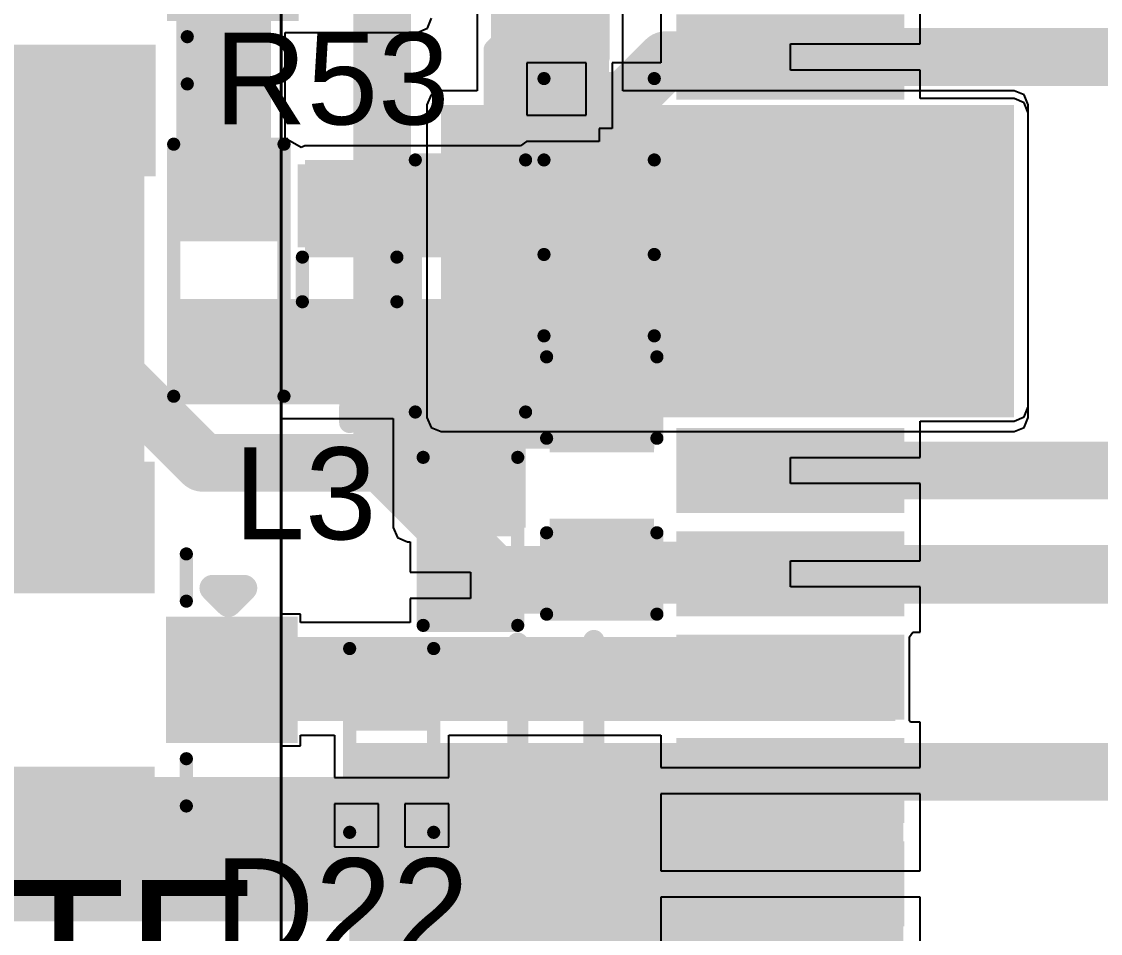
# Model space of a CAD drawing. Header units: millimetres. Extents: x -0.27 to 4.7, y -0.39 to 2.83.
# Drawn here: x -0.0599 to 0.3509, y 1.1684 to 1.5157 of the extents above; entities that cross this region are included whole.
import ezdxf

# ---------------------------------------------------------------- set-up
doc = ezdxf.new("R2010")
doc.units = ezdxf.units.MM
doc.header["$MEASUREMENT"] = 0
for name, color, linetype in [('BottomLayer', 5, 'Continuous'), ('BottomSolder', 6, 'Continuous'), ('TopLayer', 1, 'Continuous'), ('TopOverlay', 2, 'Continuous'), ('TopPaste', 8, 'Continuous'), ('TopSolder', 216, 'Continuous'), ('ViaHoleLayer', 16, 'Continuous')]:
    doc.layers.add(name, color=color, linetype=linetype)
doc.styles.add('Arial', font='', dxfattribs={"height": 0.2})
doc.styles.get('Arial').set_extended_font_data('Arial')

# ---------------------------------------------------------------- blocks, each defined once
blk = doc.blocks.new('R___0603_4')
at = {"layer": 'TopLayer'}
for points in [[(-0.015, 0.0175), (-0.015, -0.0175), (-0.045, -0.0175), (-0.045, 0.0175)], [(0.045, 0.0175), (0.045, -0.0175), (0.015, -0.0175), (0.015, 0.0175)]]:
    blk.add_hatch(color=1, dxfattribs=at).paths.add_polyline_path(points)
at = {"layer": 'TopPaste'}
for points in [[(-0.015, 0.0175), (-0.015, -0.0175), (-0.045, -0.0175), (-0.045, 0.0175)], [(0.045, 0.0175), (0.045, -0.0175), (0.015, -0.0175), (0.015, 0.0175)]]:
    blk.add_hatch(color=8, dxfattribs=at).paths.add_polyline_path(points)
at = {"layer": 'TopSolder'}
for points in [[(-0.011, 0.0215), (-0.011, -0.0215), (-0.049, -0.0215), (-0.049, 0.0215)], [(0.049, 0.0215), (0.049, -0.0215), (0.011, -0.0215), (0.011, 0.0215)]]:
    blk.add_hatch(color=216, dxfattribs=at).paths.add_polyline_path(points)
at = {"layer": 'TopOverlay', "const_width": 0.005}
for points in [[(-0.048, 0.021), (-0.048, -0.021)], [(-0.048, 0.021), (0.048, 0.021)], [(0.048, 0.021), (0.048, -0.021)], [(-0.048, -0.021), (0.048, -0.021)]]:
    blk.add_lwpolyline(points, dxfattribs=at)
at = {"layer": 'TopOverlay', "const_width": 0.0025}
for points in [[(-0.04925, 0.021, 1), (-0.04675, 0.021, 1)], [(-0.04925, 0.021, 1), (-0.04675, 0.021, 1)], [(0.04675, 0.021, 1), (0.04925, 0.021, 1)], [(0.04675, 0.021, 1), (0.04925, 0.021, 1)], [(-0.04925, -0.021, 1), (-0.04675, -0.021, 1)], [(-0.04925, -0.021, 1), (-0.04675, -0.021, 1)], [(0.04675, -0.021, 1), (0.04925, -0.021, 1)], [(0.04675, -0.021, 1), (0.04925, -0.021, 1)]]:
    blk.add_lwpolyline(points, format="xyb", close=True, dxfattribs=at)
blk = doc.blocks.new('SIM7000A_35')
at = {"layer": 'TopLayer'}
for points in [[(-0.06654, 0.51181), (-0.06654, 0.43307), (-0.09094, 0.43307), (-0.09094, 0.51181)], [(-0.02717, 0.51181), (-0.02717, 0.43307), (-0.05157, 0.43307), (-0.05157, 0.51181)], [(0.0122, 0.51181), (0.0122, 0.43307), (-0.0122, 0.43307), (-0.0122, 0.51181)], [(0.05157, 0.51181), (0.05157, 0.43307), (0.02717, 0.43307), (0.02717, 0.51181)], [(0.09094, 0.51181), (0.09094, 0.43307), (0.06654, 0.43307), (0.06654, 0.51181)], [(0.13031, 0.51181), (0.13031, 0.43307), (0.10591, 0.43307), (0.10591, 0.51181)], [(0.16969, 0.51181), (0.16969, 0.43307), (0.14528, 0.43307), (0.14528, 0.51181)], [(0.20906, 0.51181), (0.20906, 0.43307), (0.18465, 0.43307), (0.18465, 0.51181)], [(0.24843, 0.51181), (0.24843, 0.43307), (0.22402, 0.43307), (0.22402, 0.51181)]]:
    blk.add_hatch(color=1, dxfattribs=at).paths.add_polyline_path(points)
at = {"layer": 'TopPaste'}
for points in [[(-0.06654, 0.51181), (-0.06654, 0.43307), (-0.09094, 0.43307), (-0.09094, 0.51181)], [(-0.02717, 0.51181), (-0.02717, 0.43307), (-0.05157, 0.43307), (-0.05157, 0.51181)], [(0.0122, 0.51181), (0.0122, 0.43307), (-0.0122, 0.43307), (-0.0122, 0.51181)], [(0.05157, 0.51181), (0.05157, 0.43307), (0.02717, 0.43307), (0.02717, 0.51181)], [(0.09094, 0.51181), (0.09094, 0.43307), (0.06654, 0.43307), (0.06654, 0.51181)], [(0.13031, 0.51181), (0.13031, 0.43307), (0.10591, 0.43307), (0.10591, 0.51181)], [(0.16969, 0.51181), (0.16969, 0.43307), (0.14528, 0.43307), (0.14528, 0.51181)], [(0.20906, 0.51181), (0.20906, 0.43307), (0.18465, 0.43307), (0.18465, 0.51181)], [(0.24843, 0.51181), (0.24843, 0.43307), (0.22402, 0.43307), (0.22402, 0.51181)]]:
    blk.add_hatch(color=8, dxfattribs=at).paths.add_polyline_path(points)
at = {"layer": 'TopSolder'}
for points in [[(-0.06254, 0.51581), (-0.06254, 0.42907), (-0.09494, 0.42907), (-0.09494, 0.51581)], [(-0.02317, 0.51581), (-0.02317, 0.42907), (-0.05557, 0.42907), (-0.05557, 0.51581)], [(0.0162, 0.51581), (0.0162, 0.42907), (-0.0162, 0.42907), (-0.0162, 0.51581)], [(0.05557, 0.51581), (0.05557, 0.42907), (0.02317, 0.42907), (0.02317, 0.51581)], [(0.09494, 0.51581), (0.09494, 0.42907), (0.06254, 0.42907), (0.06254, 0.51581)], [(0.13431, 0.51581), (0.13431, 0.42907), (0.10191, 0.42907), (0.10191, 0.51581)], [(0.17369, 0.51581), (0.17369, 0.42907), (0.14128, 0.42907), (0.14128, 0.51581)], [(0.21306, 0.51581), (0.21306, 0.42907), (0.18065, 0.42907), (0.18065, 0.51581)], [(0.25243, 0.51581), (0.25243, 0.42907), (0.22002, 0.42907), (0.22002, 0.51581)]]:
    blk.add_hatch(color=216, dxfattribs=at).paths.add_polyline_path(points)
blk = doc.blocks.new('R___0603_85')
at = {"layer": 'TopLayer'}
for points in [[(-0.015, 0.0175), (-0.015, -0.0175), (-0.045, -0.0175), (-0.045, 0.0175)], [(0.045, 0.0175), (0.045, -0.0175), (0.015, -0.0175), (0.015, 0.0175)]]:
    blk.add_hatch(color=1, dxfattribs=at).paths.add_polyline_path(points)
at = {"layer": 'TopPaste'}
for points in [[(-0.015, 0.0175), (-0.015, -0.0175), (-0.045, -0.0175), (-0.045, 0.0175)], [(0.045, 0.0175), (0.045, -0.0175), (0.015, -0.0175), (0.015, 0.0175)]]:
    blk.add_hatch(color=8, dxfattribs=at).paths.add_polyline_path(points)
at = {"layer": 'TopSolder'}
for points in [[(-0.011, 0.0215), (-0.011, -0.0215), (-0.049, -0.0215), (-0.049, 0.0215)], [(0.049, 0.0215), (0.049, -0.0215), (0.011, -0.0215), (0.011, 0.0215)]]:
    blk.add_hatch(color=216, dxfattribs=at).paths.add_polyline_path(points)
at = {"layer": 'TopOverlay', "const_width": 0.005}
for points in [[(-0.048, -0.021), (-0.048, 0.021)], [(0.048, 0.021), (-0.048, 0.021)], [(0.048, -0.021), (0.048, 0.021)], [(0.048, -0.021), (-0.048, -0.021)]]:
    blk.add_lwpolyline(points, dxfattribs=at)
at = {"layer": 'TopOverlay', "const_width": 0.0025}
for points in [[(-0.04925, 0.021, 1), (-0.04675, 0.021, 1)], [(-0.04925, 0.021, 1), (-0.04675, 0.021, 1)], [(0.04675, 0.021, 1), (0.04925, 0.021, 1)], [(0.04675, 0.021, 1), (0.04925, 0.021, 1)], [(-0.04925, -0.021, 1), (-0.04675, -0.021, 1)], [(-0.04925, -0.021, 1), (-0.04675, -0.021, 1)], [(0.04675, -0.021, 1), (0.04925, -0.021, 1)], [(0.04675, -0.021, 1), (0.04925, -0.021, 1)]]:
    blk.add_lwpolyline(points, format="xyb", close=True, dxfattribs=at)
blk = doc.blocks.new('IND_0603__1608_M_______118')
at = {"layer": 'TopLayer'}
for points in [[(-0.03937, 0.01575), (-0.01575, 0.01575), (-0.01575, -0.01575), (-0.03937, -0.01575)], [(0.01575, 0.01575), (0.03937, 0.01575), (0.03937, -0.01575), (0.01575, -0.01575)]]:
    blk.add_hatch(color=1, dxfattribs=at).paths.add_polyline_path(points)
at = {"layer": 'TopPaste'}
for points in [[(-0.03937, 0.01575), (-0.01575, 0.01575), (-0.01575, -0.01575), (-0.03937, -0.01575)], [(0.01575, 0.01575), (0.03937, 0.01575), (0.03937, -0.01575), (0.01575, -0.01575)]]:
    blk.add_hatch(color=8, dxfattribs=at).paths.add_polyline_path(points)
at = {"layer": 'TopSolder'}
for points in [[(-0.04337, 0.01975), (-0.01175, 0.01975), (-0.01175, -0.01975), (-0.04337, -0.01975)], [(0.01175, 0.01975), (0.04337, 0.01975), (0.04337, -0.01975), (0.01175, -0.01975)]]:
    blk.add_hatch(color=216, dxfattribs=at).paths.add_polyline_path(points)
at = {"layer": 'TopOverlay', "const_width": 0.005}
for points in [[(0.009, 0.018), (-0.008, 0.018)], [(0.009, -0.018), (-0.008, -0.018)]]:
    blk.add_lwpolyline(points, dxfattribs=at)
at = {"layer": 'TopOverlay', "const_width": 0.0025}
for points in [[(-0.00925, 0.018, 1), (-0.00675, 0.018, 1)], [(0.00775, 0.018, 1), (0.01025, 0.018, 1)], [(-0.00925, -0.018, 1), (-0.00675, -0.018, 1)], [(0.00775, -0.018, 1), (0.01025, -0.018, 1)]]:
    blk.add_lwpolyline(points, format="xyb", close=True, dxfattribs=at)
blk = doc.blocks.new('U_FL_R_SMT_1_80___124')
at = {"layer": 'TopLayer'}
for points in [[(-0.07913, 0.08166), (-0.03701, 0.08166), (-0.03701, -0.00495), (-0.07913, -0.00495)], [(0.03701, 0.08166), (0.07913, 0.08166), (0.07913, -0.00495), (0.03701, -0.00495)], [(-0.02008, -0.01729), (0.02008, -0.01729), (0.02008, -0.05942), (-0.02008, -0.05942)]]:
    blk.add_hatch(color=1, dxfattribs=at).paths.add_polyline_path(points)
at = {"layer": 'TopPaste'}
for points in [[(-0.07913, 0.08166), (-0.03701, 0.08166), (-0.03701, -0.00495), (-0.07913, -0.00495)], [(0.03701, 0.08166), (0.07913, 0.08166), (0.07913, -0.00495), (0.03701, -0.00495)], [(-0.02008, -0.01729), (0.02008, -0.01729), (0.02008, -0.05942), (-0.02008, -0.05942)]]:
    blk.add_hatch(color=8, dxfattribs=at).paths.add_polyline_path(points)
at = {"layer": 'TopSolder'}
for points in [[(-0.08313, 0.08566), (-0.03301, 0.08566), (-0.03301, -0.00895), (-0.08313, -0.00895)], [(0.03301, 0.08566), (0.08313, 0.08566), (0.08313, -0.00895), (0.03301, -0.00895)], [(-0.02408, -0.01329), (0.02408, -0.01329), (0.02408, -0.06342), (-0.02408, -0.06342)]]:
    blk.add_hatch(color=216, dxfattribs=at).paths.add_polyline_path(points)
at = {"layer": 'TopOverlay'}
for points, const_width in [([(-0.038, 0.087), (-0.016, 0.087)], 0.005), ([(0.016, 0.087), (0.038, 0.087)], 0.005), ([(-0.048, -0.021), (-0.03, -0.021)], 0.005), ([(0.03, -0.021), (0.048, -0.021)], 0.005), ([(0.035, -0.031), (0.029, -0.037)], 0.01), ([(0.035, -0.031), (0.035, -0.043)], 0.01), ([(0.029, -0.037), (0.035, -0.043)], 0.01)]:
    blk.add_lwpolyline(points, dxfattribs=dict(at, const_width=const_width))
for points, const_width in [([(-0.03925, 0.087, 1), (-0.03675, 0.087, 1)], 0.0025), ([(-0.01725, 0.087, 1), (-0.01475, 0.087, 1)], 0.0025), ([(0.01475, 0.087, 1), (0.01725, 0.087, 1)], 0.0025), ([(0.03675, 0.087, 1), (0.03925, 0.087, 1)], 0.0025), ([(-0.04925, -0.021, 1), (-0.04675, -0.021, 1)], 0.0025), ([(-0.03125, -0.021, 1), (-0.02875, -0.021, 1)], 0.0025), ([(0.02875, -0.021, 1), (0.03125, -0.021, 1)], 0.0025), ([(0.04675, -0.021, 1), (0.04925, -0.021, 1)], 0.0025), ([(0.0325, -0.031, 1), (0.0375, -0.031, 1)], 0.005), ([(0.0325, -0.031, 1), (0.0375, -0.031, 1)], 0.005), ([(0.0265, -0.037, 1), (0.0315, -0.037, 1)], 0.005), ([(0.0265, -0.037, 1), (0.0315, -0.037, 1)], 0.005), ([(0.0325, -0.043, 1), (0.0375, -0.043, 1)], 0.005), ([(0.0325, -0.043, 1), (0.0375, -0.043, 1)], 0.005)]:
    blk.add_lwpolyline(points, format="xyb", close=True, dxfattribs=dict(at, const_width=const_width))
blk = doc.blocks.new('U_FL_R_SMT_1_80___125')
at = {"layer": 'TopLayer'}
for points in [[(-0.07913, 0.08166), (-0.03701, 0.08166), (-0.03701, -0.00495), (-0.07913, -0.00495)], [(0.03701, 0.08166), (0.07913, 0.08166), (0.07913, -0.00495), (0.03701, -0.00495)], [(-0.02008, -0.01729), (0.02008, -0.01729), (0.02008, -0.05942), (-0.02008, -0.05942)]]:
    blk.add_hatch(color=1, dxfattribs=at).paths.add_polyline_path(points)
at = {"layer": 'TopPaste'}
for points in [[(-0.07913, 0.08166), (-0.03701, 0.08166), (-0.03701, -0.00495), (-0.07913, -0.00495)], [(0.03701, 0.08166), (0.07913, 0.08166), (0.07913, -0.00495), (0.03701, -0.00495)], [(-0.02008, -0.01729), (0.02008, -0.01729), (0.02008, -0.05942), (-0.02008, -0.05942)]]:
    blk.add_hatch(color=8, dxfattribs=at).paths.add_polyline_path(points)
at = {"layer": 'TopSolder'}
for points in [[(-0.08313, 0.08566), (-0.03301, 0.08566), (-0.03301, -0.00895), (-0.08313, -0.00895)], [(0.03301, 0.08566), (0.08313, 0.08566), (0.08313, -0.00895), (0.03301, -0.00895)], [(-0.02408, -0.01329), (0.02408, -0.01329), (0.02408, -0.06342), (-0.02408, -0.06342)]]:
    blk.add_hatch(color=216, dxfattribs=at).paths.add_polyline_path(points)
at = {"layer": 'TopOverlay'}
for points, const_width in [([(-0.038, 0.087), (-0.016, 0.087)], 0.005), ([(0.016, 0.087), (0.038, 0.087)], 0.005), ([(-0.048, -0.021), (-0.03, -0.021)], 0.005), ([(0.03, -0.021), (0.048, -0.021)], 0.005), ([(0.035, -0.031), (0.029, -0.037)], 0.01), ([(0.035, -0.031), (0.035, -0.043)], 0.01), ([(0.029, -0.037), (0.035, -0.043)], 0.01)]:
    blk.add_lwpolyline(points, dxfattribs=dict(at, const_width=const_width))
for points, const_width in [([(-0.03925, 0.087, 1), (-0.03675, 0.087, 1)], 0.0025), ([(-0.01725, 0.087, 1), (-0.01475, 0.087, 1)], 0.0025), ([(0.01475, 0.087, 1), (0.01725, 0.087, 1)], 0.0025), ([(0.03675, 0.087, 1), (0.03925, 0.087, 1)], 0.0025), ([(-0.04925, -0.021, 1), (-0.04675, -0.021, 1)], 0.0025), ([(-0.03125, -0.021, 1), (-0.02875, -0.021, 1)], 0.0025), ([(0.02875, -0.021, 1), (0.03125, -0.021, 1)], 0.0025), ([(0.04675, -0.021, 1), (0.04925, -0.021, 1)], 0.0025), ([(0.0325, -0.031, 1), (0.0375, -0.031, 1)], 0.005), ([(0.0325, -0.031, 1), (0.0375, -0.031, 1)], 0.005), ([(0.0265, -0.037, 1), (0.0315, -0.037, 1)], 0.005), ([(0.0265, -0.037, 1), (0.0315, -0.037, 1)], 0.005), ([(0.0325, -0.043, 1), (0.0375, -0.043, 1)], 0.005), ([(0.0325, -0.043, 1), (0.0375, -0.043, 1)], 0.005)]:
    blk.add_lwpolyline(points, format="xyb", close=True, dxfattribs=dict(at, const_width=const_width))
blk = doc.blocks.new('D_____0402_147')
at = {"layer": 'TopLayer'}
for points in [[(-0.03051, -0.01181), (-0.03051, 0.01181), (-0.00768, 0.01181), (-0.00768, -0.01181)], [(0.00768, -0.01181), (0.00768, 0.01181), (0.03051, 0.01181), (0.03051, -0.01181)]]:
    blk.add_hatch(color=1, dxfattribs=at).paths.add_polyline_path(points)
at = {"layer": 'TopPaste'}
for points in [[(-0.03051, -0.01181), (-0.03051, 0.01181), (-0.00768, 0.01181), (-0.00768, -0.01181)], [(0.00768, -0.01181), (0.00768, 0.01181), (0.03051, 0.01181), (0.03051, -0.01181)]]:
    blk.add_hatch(color=8, dxfattribs=at).paths.add_polyline_path(points)
at = {"layer": 'TopSolder'}
for points in [[(-0.03451, -0.01581), (-0.03451, 0.01581), (-0.00368, 0.01581), (-0.00368, -0.01581)], [(0.00368, -0.01581), (0.00368, 0.01581), (0.03451, 0.01581), (0.03451, -0.01581)]]:
    blk.add_hatch(color=216, dxfattribs=at).paths.add_polyline_path(points)
at = {"layer": 'TopOverlay', "const_width": 0.005}
for points in [[(0.035, 0.016), (-0.035, 0.016)], [(-0.035, -0.016), (-0.035, 0.016)], [(0.035, -0.016), (0.035, 0.016)], [(0.035, -0.016), (-0.035, -0.016)]]:
    blk.add_lwpolyline(points, dxfattribs=at)
at = {"layer": 'TopOverlay', "const_width": 0.0025}
for points in [[(-0.03625, 0.016, 1), (-0.03375, 0.016, 1)], [(-0.03625, 0.016, 1), (-0.03375, 0.016, 1)], [(0.03375, 0.016, 1), (0.03625, 0.016, 1)], [(0.03375, 0.016, 1), (0.03625, 0.016, 1)], [(-0.03625, -0.016, 1), (-0.03375, -0.016, 1)], [(-0.03625, -0.016, 1), (-0.03375, -0.016, 1)], [(0.03375, -0.016, 1), (0.03625, -0.016, 1)], [(0.03375, -0.016, 1), (0.03625, -0.016, 1)]]:
    blk.add_lwpolyline(points, format="xyb", close=True, dxfattribs=at)
blk = doc.blocks.new('DFN1006_2L__148')
at = {"layer": 'TopLayer'}
for points in [[(-0.02756, 0.01299), (-0.00591, 0.01299), (-0.00591, -0.01299), (-0.02756, -0.01299)], [(0.00591, 0.01299), (0.02756, 0.01299), (0.02756, -0.01299), (0.00591, -0.01299)]]:
    blk.add_hatch(color=1, dxfattribs=at).paths.add_polyline_path(points)
at = {"layer": 'TopOverlay'}
blk.add_hatch(color=2, dxfattribs=at).paths.add_polyline_path([(-0.04513, -0.01993), (-0.03213, -0.01993), (-0.03213, 0.02007), (-0.04513, 0.02007)])
at = {"layer": 'TopPaste'}
for points in [[(-0.02756, 0.01299), (-0.00591, 0.01299), (-0.00591, -0.01299), (-0.02756, -0.01299)], [(0.00591, 0.01299), (0.02756, 0.01299), (0.02756, -0.01299), (0.00591, -0.01299)]]:
    blk.add_hatch(color=8, dxfattribs=at).paths.add_polyline_path(points)
at = {"layer": 'TopSolder'}
for points in [[(-0.03156, 0.01699), (-0.00191, 0.01699), (-0.00191, -0.01699), (-0.03156, -0.01699)], [(0.00191, 0.01699), (0.03156, 0.01699), (0.03156, -0.01699), (0.00191, -0.01699)]]:
    blk.add_hatch(color=216, dxfattribs=at).paths.add_polyline_path(points)
at = {"layer": 'TopOverlay', "const_width": 0.005}
for points in [[(-0.032, -0.018), (-0.032, 0.018)], [(0.032, 0.018), (-0.032, 0.018)], [(0.032, -0.018), (0.032, 0.018)], [(0.032, -0.018), (-0.032, -0.018)]]:
    blk.add_lwpolyline(points, dxfattribs=at)
at = {"layer": 'TopOverlay', "const_width": 0.0025}
for points in [[(-0.03325, 0.018, 1), (-0.03075, 0.018, 1)], [(-0.03325, 0.018, 1), (-0.03075, 0.018, 1)], [(0.03075, 0.018, 1), (0.03325, 0.018, 1)], [(0.03075, 0.018, 1), (0.03325, 0.018, 1)], [(-0.03325, -0.018, 1), (-0.03075, -0.018, 1)], [(-0.03325, -0.018, 1), (-0.03075, -0.018, 1)], [(0.03075, -0.018, 1), (0.03325, -0.018, 1)], [(0.03075, -0.018, 1), (0.03325, -0.018, 1)]]:
    blk.add_lwpolyline(points, format="xyb", close=True, dxfattribs=at)
blk = doc.blocks.new('C___0603_182')
at = {"layer": 'TopLayer'}
for points in [[(-0.015, 0.0175), (-0.015, -0.0175), (-0.045, -0.0175), (-0.045, 0.0175)], [(0.045, 0.0175), (0.045, -0.0175), (0.015, -0.0175), (0.015, 0.0175)]]:
    blk.add_hatch(color=1, dxfattribs=at).paths.add_polyline_path(points)
at = {"layer": 'TopPaste'}
for points in [[(-0.015, 0.0175), (-0.015, -0.0175), (-0.045, -0.0175), (-0.045, 0.0175)], [(0.045, 0.0175), (0.045, -0.0175), (0.015, -0.0175), (0.015, 0.0175)]]:
    blk.add_hatch(color=8, dxfattribs=at).paths.add_polyline_path(points)
at = {"layer": 'TopSolder'}
for points in [[(-0.01264, 0.01986), (-0.01264, -0.01986), (-0.04736, -0.01986), (-0.04736, 0.01986)], [(0.04736, 0.01986), (0.04736, -0.01986), (0.01264, -0.01986), (0.01264, 0.01986)]]:
    blk.add_hatch(color=216, dxfattribs=at).paths.add_polyline_path(points)
at = {"layer": 'TopOverlay', "const_width": 0.005}
for points in [[(-0.049, 0.021), (-0.049, -0.021)], [(-0.049, 0.021), (-0.018, 0.021)], [(0.018, 0.021), (0.049, 0.021)], [(0.049, 0.021), (0.049, -0.021)], [(-0.049, -0.021), (-0.018, -0.021)], [(0.018, -0.021), (0.049, -0.021)]]:
    blk.add_lwpolyline(points, dxfattribs=at)
at = {"layer": 'TopOverlay', "const_width": 0.0025}
for points in [[(-0.05025, 0.021, 1), (-0.04775, 0.021, 1)], [(-0.05025, 0.021, 1), (-0.04775, 0.021, 1)], [(-0.01925, 0.021, 1), (-0.01675, 0.021, 1)], [(0.01675, 0.021, 1), (0.01925, 0.021, 1)], [(0.04775, 0.021, 1), (0.05025, 0.021, 1)], [(0.04775, 0.021, 1), (0.05025, 0.021, 1)], [(-0.05025, -0.021, 1), (-0.04775, -0.021, 1)], [(-0.05025, -0.021, 1), (-0.04775, -0.021, 1)], [(-0.01925, -0.021, 1), (-0.01675, -0.021, 1)], [(0.01675, -0.021, 1), (0.01925, -0.021, 1)], [(0.04775, -0.021, 1), (0.05025, -0.021, 1)], [(0.04775, -0.021, 1), (0.05025, -0.021, 1)]]:
    blk.add_lwpolyline(points, format="xyb", close=True, dxfattribs=at)
blk = doc.blocks.new('C___0603_183')
at = {"layer": 'TopLayer'}
for points in [[(-0.015, 0.0175), (-0.015, -0.0175), (-0.045, -0.0175), (-0.045, 0.0175)], [(0.045, 0.0175), (0.045, -0.0175), (0.015, -0.0175), (0.015, 0.0175)]]:
    blk.add_hatch(color=1, dxfattribs=at).paths.add_polyline_path(points)
at = {"layer": 'TopPaste'}
for points in [[(-0.015, 0.0175), (-0.015, -0.0175), (-0.045, -0.0175), (-0.045, 0.0175)], [(0.045, 0.0175), (0.045, -0.0175), (0.015, -0.0175), (0.015, 0.0175)]]:
    blk.add_hatch(color=8, dxfattribs=at).paths.add_polyline_path(points)
at = {"layer": 'TopSolder'}
for points in [[(-0.01264, 0.01986), (-0.01264, -0.01986), (-0.04736, -0.01986), (-0.04736, 0.01986)], [(0.04736, 0.01986), (0.04736, -0.01986), (0.01264, -0.01986), (0.01264, 0.01986)]]:
    blk.add_hatch(color=216, dxfattribs=at).paths.add_polyline_path(points)
at = {"layer": 'TopOverlay', "const_width": 0.005}
for points in [[(-0.049, -0.021), (-0.049, 0.021)], [(-0.018, 0.021), (-0.049, 0.021)], [(0.049, 0.021), (0.018, 0.021)], [(0.049, -0.021), (0.049, 0.021)], [(-0.018, -0.021), (-0.049, -0.021)], [(0.049, -0.021), (0.018, -0.021)]]:
    blk.add_lwpolyline(points, dxfattribs=at)
at = {"layer": 'TopOverlay', "const_width": 0.0025}
for points in [[(-0.05025, 0.021, 1), (-0.04775, 0.021, 1)], [(-0.05025, 0.021, 1), (-0.04775, 0.021, 1)], [(-0.01925, 0.021, 1), (-0.01675, 0.021, 1)], [(0.01675, 0.021, 1), (0.01925, 0.021, 1)], [(0.04775, 0.021, 1), (0.05025, 0.021, 1)], [(0.04775, 0.021, 1), (0.05025, 0.021, 1)], [(-0.05025, -0.021, 1), (-0.04775, -0.021, 1)], [(-0.05025, -0.021, 1), (-0.04775, -0.021, 1)], [(-0.01925, -0.021, 1), (-0.01675, -0.021, 1)], [(0.01675, -0.021, 1), (0.01925, -0.021, 1)], [(0.04775, -0.021, 1), (0.05025, -0.021, 1)], [(0.04775, -0.021, 1), (0.05025, -0.021, 1)]]:
    blk.add_lwpolyline(points, format="xyb", close=True, dxfattribs=at)

msp = doc.modelspace()

# ---------------------------------------------------------------- hatches: boundary and pattern name
at = {"layer": 'BottomLayer'}
msp.add_hatch(color=5, dxfattribs=at).paths.add_polyline_path([(0.09982, 1.36495), (0.318, 1.36495), (0.318, 1.48395), (0.09982, 1.48395)])
h = msp.add_hatch(color=5, dxfattribs=at)
edge = h.paths.add_edge_path()
edge.add_arc((0.29382, 1.45695), 0.01181, 0, 360)
h = msp.add_hatch(color=5, dxfattribs=at)
edge = h.paths.add_edge_path()
edge.add_arc((0.29382, 1.42445), 0.01181, 0, 360)
h = msp.add_hatch(color=5, dxfattribs=at)
edge = h.paths.add_edge_path()
edge.add_arc((-0.04418, 1.40095), 0.01181, 0, 360)
h = msp.add_hatch(color=5, dxfattribs=at)
edge = h.paths.add_edge_path()
edge.add_arc((0.29382, 1.39195), 0.01181, 0, 360)
at = {"layer": 'BottomSolder'}
h = msp.add_hatch(color=6, dxfattribs=at)
edge = h.paths.add_edge_path()
edge.add_arc((0.29382, 1.45695), 0.00591, 0, 360)
h = msp.add_hatch(color=6, dxfattribs=at)
edge = h.paths.add_edge_path()
edge.add_arc((0.29382, 1.42445), 0.00591, 0, 360)
h = msp.add_hatch(color=6, dxfattribs=at)
edge = h.paths.add_edge_path()
edge.add_arc((-0.04418, 1.40095), 0.00591, 0, 360)
h = msp.add_hatch(color=6, dxfattribs=at)
edge = h.paths.add_edge_path()
edge.add_arc((0.29382, 1.39195), 0.00591, 0, 360)
at = {"layer": 'TopLayer'}
for points in [[(0.035, 1.434), (0.035, 1.562), (-0.001, 1.562), (-0.001, 1.434)], [(-0.10018, 1.30195), (-0.01318, 1.30195), (-0.01318, 1.50295), (-0.10018, 1.50295)], [(0.188, 1.36895), (0.318, 1.36895), (0.318, 1.48095), (0.188, 1.48095)], [(0.048, 1.42595), (0.13, 1.42595), (0.13, 1.463), (0.048, 1.463)], [(0.142, 1.369), (0.257, 1.369), (0.257, 1.438), (0.142, 1.438)], [(0, 1.36995), (0.082, 1.36995), (0.082, 1.41), (0, 1.41)], [(0.087, 1.353), (0.181, 1.353), (0.181, 1.41), (0.087, 1.41)], [(0.132, 1.323), (0.132, 1.378), (0.087, 1.378), (0.087, 1.323)], [(0.01282, 1.24936), (0.27282, 1.24936), (0.27282, 1.28136), (0.01282, 1.28136)], [(0.06482, 1.05095), (0.27582, 1.05095), (0.27582, 1.24095), (0.06482, 1.24095)], [(0.11433, 1.17295), (0.11433, 1.22792), (-0.1, 1.22792), (-0.1, 1.17295)]]:
    msp.add_hatch(color=1, dxfattribs=at).paths.add_polyline_path(points)
h = msp.add_hatch(color=1, dxfattribs=at)
edge = h.paths.add_edge_path()
edge.add_arc((0.29382, 1.45695), 0.01181, 0, 360)
h = msp.add_hatch(color=1, dxfattribs=at)
edge = h.paths.add_edge_path()
edge.add_arc((0.29382, 1.42445), 0.01181, 0, 360)
h = msp.add_hatch(color=1, dxfattribs=at)
edge = h.paths.add_edge_path()
edge.add_arc((-0.04418, 1.40095), 0.01181, 0, 360)
h = msp.add_hatch(color=1, dxfattribs=at)
edge = h.paths.add_edge_path()
edge.add_arc((0.29382, 1.39195), 0.01181, 0, 360)
at = {"layer": 'TopSolder'}
h = msp.add_hatch(color=216, dxfattribs=at)
edge = h.paths.add_edge_path()
edge.add_arc((0.29382, 1.45695), 0.00591, 0, 360)
h = msp.add_hatch(color=216, dxfattribs=at)
edge = h.paths.add_edge_path()
edge.add_arc((0.29382, 1.42445), 0.00591, 0, 360)
h = msp.add_hatch(color=216, dxfattribs=at)
edge = h.paths.add_edge_path()
edge.add_arc((-0.04418, 1.40095), 0.00591, 0, 360)
h = msp.add_hatch(color=216, dxfattribs=at)
edge = h.paths.add_edge_path()
edge.add_arc((0.29382, 1.39195), 0.00591, 0, 360)
at = {"layer": 'ViaHoleLayer'}
h = msp.add_hatch(color=16, dxfattribs=at)
edge = h.paths.add_edge_path()
edge.add_arc((0.29382, 1.45695), 0.00591, 0, 360)
h = msp.add_hatch(color=16, dxfattribs=at)
edge = h.paths.add_edge_path()
edge.add_arc((0.29382, 1.42445), 0.00591, 0, 360)
h = msp.add_hatch(color=16, dxfattribs=at)
edge = h.paths.add_edge_path()
edge.add_arc((-0.04418, 1.40095), 0.00591, 0, 360)
h = msp.add_hatch(color=16, dxfattribs=at)
edge = h.paths.add_edge_path()
edge.add_arc((0.29382, 1.39195), 0.00591, 0, 360)

# ---------------------------------------------------------------- linework, layer by layer
at = {"layer": 'BottomLayer'}
for p, q in [((0.11353, 1.66261), (0.11353, 1.48936)), ((0.03882, 1.641), (0.03882, 1.153)), ((0.03882, 1.153), (0.03882, 1.641)), ((0.169, 1.48936), (0.169, 1.62566)), ((0.096, 1.48778), (0.09441, 1.48395)), ((0.09982, 1.48936), (0.096, 1.48778)), ((0.11353, 1.48936), (0.09982, 1.48936)), ((0.318, 1.48936), (0.169, 1.48936)), ((0.32183, 1.48778), (0.318, 1.48936)), ((0.32341, 1.48395), (0.32183, 1.48778)), ((0.09441, 1.48395), (0.09441, 1.36495)), ((0.32341, 1.36495), (0.32341, 1.48395)), ((0.09441, 1.36495), (0.096, 1.36112)), ((0.32183, 1.36112), (0.32341, 1.36495)), ((0.096, 1.36112), (0.09982, 1.35954)), ((0.318, 1.35954), (0.32183, 1.36112)), ((0.09982, 1.35954), (0.318, 1.35954))]:
    msp.add_line(p, q, dxfattribs=at)
for points, const_width in [([(0.14127, 1.47073), (0.14127, 1.69123)], 0.045), ([(0.07736, 1.34764), (0.07736, 1.54855)], 0.022), ([(-0.04418, 1.40095), (0.00913, 1.34764)], 0.022), ([(0.00913, 1.34764), (0.07736, 1.34764)], 0.022), ([(0.07736, 1.34764), (0.12005, 1.30495)], 0.022), ([(0.12005, 1.30495), (0.39015, 1.30495)], 0.022)]:
    msp.add_lwpolyline(points, dxfattribs=dict(at, const_width=const_width))
for points, const_width in [([(0.13002, 1.47073, 1), (0.15252, 1.47073, 1)], 0.0225), ([(-0.04968, 1.40095, 1), (-0.03868, 1.40095, 1)], 0.011), ([(0.00363, 1.34764, 1), (0.01463, 1.34764, 1)], 0.011), ([(0.00363, 1.34764, 1), (0.01463, 1.34764, 1)], 0.011), ([(0.07186, 1.34764, 1), (0.08286, 1.34764, 1)], 0.011), ([(0.07186, 1.34764, 1), (0.08286, 1.34764, 1)], 0.011), ([(0.07186, 1.34764, 1), (0.08286, 1.34764, 1)], 0.011), ([(0.11455, 1.30495, 1), (0.12555, 1.30495, 1)], 0.011), ([(0.11455, 1.30495, 1), (0.12555, 1.30495, 1)], 0.011)]:
    msp.add_lwpolyline(points, format="xyb", close=True, dxfattribs=dict(at, const_width=const_width))
at = {"layer": 'TopLayer'}
for p, q in [((0.039, 1.64), (0.039, 1.152)), ((0.28219, 1.50721), (0.28219, 1.52441)), ((0.09465, 1.51317), (0.09623, 1.517)), ((0.18345, 1.51954), (0.18345, 1.5)), ((0.09082, 1.51159), (0.09465, 1.51317)), ((0.04041, 1.471), (0.04041, 1.51159)), ((0.04041, 1.51159), (0.09082, 1.51159)), ((0.23282, 1.49721), (0.23282, 1.50721)), ((0.23282, 1.50721), (0.28219, 1.50721)), ((0.155, 1.5), (0.1325, 1.5)), ((0.1325, 1.5), (0.1325, 1.48)), ((0.155, 1.48), (0.155, 1.5)), ((0.18345, 1.5), (0.165, 1.5)), ((0.165, 1.5), (0.165, 1.475)), ((0.28219, 1.49721), (0.23282, 1.49721)), ((0.28219, 1.48636), (0.28219, 1.49721)), ((0.318, 1.48636), (0.28219, 1.48636)), ((0.32183, 1.48478), (0.318, 1.48636)), ((0.32341, 1.48095), (0.32183, 1.48478)), ((0.1325, 1.48), (0.155, 1.48)), ((0.32341, 1.36895), (0.32341, 1.48095)), ((0.165, 1.475), (0.16, 1.475)), ((0.16, 1.475), (0.16, 1.47)), ((0.0415, 1.471), (0.04041, 1.471)), ((0.0415, 1.47069), (0.0415, 1.471)), ((0.0465, 1.46779), (0.0415, 1.47069)), ((0.048, 1.46841), (0.0465, 1.46779)), ((0.13, 1.46841), (0.048, 1.46841)), ((0.13238, 1.47), (0.13, 1.46841)), ((0.16, 1.47), (0.13238, 1.47)), ((0.32183, 1.36512), (0.32341, 1.36895)), ((0.039, 1.29003), (0.039, 1.36454)), ((0.039, 1.36454), (0.08159, 1.36454)), ((0.08159, 1.36454), (0.08159, 1.353)), ((0.318, 1.36354), (0.32183, 1.36512)), ((0.28219, 1.34973), (0.28219, 1.36354)), ((0.28219, 1.36354), (0.318, 1.36354)), ((0.08159, 1.353), (0.08159, 1.353)), ((0.08159, 1.353), (0.08159, 1.323)), ((0.23282, 1.33973), (0.23282, 1.34973)), ((0.23282, 1.34973), (0.28219, 1.34973)), ((0.28219, 1.33973), (0.23282, 1.33973)), ((0.28219, 1.32252), (0.28219, 1.33973)), ((0.08159, 1.323), (0.08317, 1.31917)), ((0.08317, 1.31917), (0.087, 1.31759)), ((0.28219, 1.31036), (0.28219, 1.32252)), ((0.087, 1.31759), (0.08801, 1.31759)), ((0.08801, 1.31759), (0.08801, 1.306)), ((0.23282, 1.30036), (0.23282, 1.31036)), ((0.23282, 1.31036), (0.28219, 1.31036)), ((0.08801, 1.306), (0.111, 1.306)), ((0.111, 1.306), (0.111, 1.296)), ((0.28219, 1.30036), (0.23282, 1.30036)), ((0.28219, 1.28315), (0.28219, 1.30036)), ((0.111, 1.296), (0.08801, 1.296)), ((0.08801, 1.296), (0.08801, 1.28677)), ((0.04624, 1.29003), (0.039, 1.29003)), ((0.04624, 1.28677), (0.04624, 1.29003)), ((0.08801, 1.28677), (0.04624, 1.28677)), ((0.27823, 1.28136), (0.27943, 1.28315)), ((0.27943, 1.28315), (0.28219, 1.28315)), ((0.27823, 1.24936), (0.27823, 1.28136)), ((0.27859, 1.24882), (0.27823, 1.24936)), ((0.28219, 1.24882), (0.27859, 1.24882)), ((0.28219, 1.23162), (0.28219, 1.24882)), ((0.04624, 1.23987), (0.04624, 1.24395)), ((0.04624, 1.24395), (0.05919, 1.24395)), ((0.05919, 1.24395), (0.05919, 1.22781)), ((0.10281, 1.22781), (0.10281, 1.24395)), ((0.10281, 1.24395), (0.18345, 1.24395)), ((0.18345, 1.24395), (0.18345, 1.23162)), ((0.039, 1.152), (0.039, 1.23987)), ((0.039, 1.23987), (0.04624, 1.23987)), ((0.18345, 1.23162), (0.28219, 1.23162)), ((0.05919, 1.22781), (0.10281, 1.22781)), ((0.28219, 1.22162), (0.18345, 1.22162)), ((0.18345, 1.22162), (0.18345, 1.20441)), ((0.28219, 1.20441), (0.28219, 1.22162)), ((0.076, 1.21781), (0.05919, 1.21781)), ((0.05919, 1.21781), (0.05919, 1.20139)), ((0.076, 1.20139), (0.076, 1.21781)), ((0.10281, 1.21781), (0.086, 1.21781)), ((0.086, 1.21781), (0.086, 1.20139)), ((0.10281, 1.20139), (0.10281, 1.21781)), ((0.18345, 1.20441), (0.18345, 1.19225)), ((0.28219, 1.19225), (0.28219, 1.20441)), ((0.05919, 1.20139), (0.076, 1.20139)), ((0.086, 1.20139), (0.10281, 1.20139)), ((0.18345, 1.19225), (0.28219, 1.19225)), ((0.28219, 1.18225), (0.18345, 1.18225)), ((0.18345, 1.18225), (0.18345, 1.16504)), ((0.28219, 1.16504), (0.28219, 1.18225))]:
    msp.add_line(p, q, dxfattribs=at)
for points, const_width in [([(0.1665, 1.48208), (0.18543, 1.501)], 0.022), ([(0.18543, 1.501), (0.23162, 1.501)], 0.022), ([(0.23162, 1.501), (0.23282, 1.50221)], 0.022), ([(0.23282, 1.50221), (0.39056, 1.50221)], 0.022), ([(0.1665, 1.479), (0.1665, 1.48208)], 0.022), ([(0.1625, 1.475), (0.1665, 1.479)], 0.022), ([(0.16, 1.475), (0.1625, 1.475)], 0.022), ([(0.29082, 1.45495), (0.29082, 1.45695)], 0.022), ([(0.105, 1.445), (0.1075, 1.445)], 0.022), ([(0.23282, 1.34473), (0.39056, 1.34473)], 0.022), ([(0.15067, 1.30117), (0.1585, 1.309)], 0.022), ([(0.1585, 1.309), (0.161, 1.309)], 0.022), ([(0.161, 1.309), (0.16344, 1.30656)], 0.022), ([(0.16344, 1.30656), (0.23162, 1.30656)], 0.022), ([(0.23162, 1.30656), (0.23282, 1.30536)], 0.022), ([(0.23282, 1.30536), (0.39056, 1.30536)], 0.022), ([(0.105, 1.301), (0.10517, 1.30117)], 0.022), ([(0.10517, 1.30117), (0.15067, 1.30117)], 0.022), ([(0.25482, 1.21995), (0.26482, 1.22995)], 0.022), ([(0.26482, 1.22995), (0.36882, 1.22995)], 0.022), ([(0.25482, 1.21295), (0.25482, 1.21995)], 0.022), ([(-0.04353, 1.20688), (0.09789, 1.20688)], 0.022), ([(0.09789, 1.20688), (0.10282, 1.20195)], 0.022), ([(0.129, 1.10463), (0.17032, 1.14595)], 0.05)]:
    msp.add_lwpolyline(points, dxfattribs=dict(at, const_width=const_width))
for points, const_width in [([(0.17993, 1.501, 1), (0.19093, 1.501, 1)], 0.011), ([(0.17993, 1.501, 1), (0.19093, 1.501, 1)], 0.011), ([(0.22612, 1.501, 1), (0.23712, 1.501, 1)], 0.011), ([(0.22612, 1.501, 1), (0.23712, 1.501, 1)], 0.011), ([(0.22732, 1.50221, 1), (0.23832, 1.50221, 1)], 0.011), ([(0.22732, 1.50221, 1), (0.23832, 1.50221, 1)], 0.011), ([(0.161, 1.48208, 1), (0.172, 1.48208, 1)], 0.011), ([(0.161, 1.48208, 1), (0.172, 1.48208, 1)], 0.011), ([(0.161, 1.479, 1), (0.172, 1.479, 1)], 0.011), ([(0.161, 1.479, 1), (0.172, 1.479, 1)], 0.011), ([(0.1545, 1.475, 1), (0.1655, 1.475, 1)], 0.011), ([(0.157, 1.475, 1), (0.168, 1.475, 1)], 0.011), ([(0.157, 1.475, 1), (0.168, 1.475, 1)], 0.011), ([(0.28532, 1.45695, 1), (0.29632, 1.45695, 1)], 0.011), ([(0.28532, 1.45495, 1), (0.29632, 1.45495, 1)], 0.011), ([(0.0995, 1.445, 1), (0.1105, 1.445, 1)], 0.011), ([(0.102, 1.445, 1), (0.113, 1.445, 1)], 0.011), ([(0.22732, 1.34473, 1), (0.23832, 1.34473, 1)], 0.011), ([(0.153, 1.309, 1), (0.164, 1.309, 1)], 0.011), ([(0.153, 1.309, 1), (0.164, 1.309, 1)], 0.011), ([(0.1555, 1.309, 1), (0.1665, 1.309, 1)], 0.011), ([(0.1555, 1.309, 1), (0.1665, 1.309, 1)], 0.011), ([(0.15794, 1.30656, 1), (0.16894, 1.30656, 1)], 0.011), ([(0.15794, 1.30656, 1), (0.16894, 1.30656, 1)], 0.011), ([(0.22612, 1.30656, 1), (0.23712, 1.30656, 1)], 0.011), ([(0.22612, 1.30656, 1), (0.23712, 1.30656, 1)], 0.011), ([(0.22732, 1.30536, 1), (0.23832, 1.30536, 1)], 0.011), ([(0.22732, 1.30536, 1), (0.23832, 1.30536, 1)], 0.011), ([(0.0995, 1.301, 1), (0.1105, 1.301, 1)], 0.011), ([(0.09967, 1.30117, 1), (0.11067, 1.30117, 1)], 0.011), ([(0.09967, 1.30117, 1), (0.11067, 1.30117, 1)], 0.011), ([(0.14517, 1.30117, 1), (0.15617, 1.30117, 1)], 0.011), ([(0.14517, 1.30117, 1), (0.15617, 1.30117, 1)], 0.011), ([(0.25932, 1.22995, 1), (0.27032, 1.22995, 1)], 0.011), ([(0.25932, 1.22995, 1), (0.27032, 1.22995, 1)], 0.011), ([(0.24932, 1.21995, 1), (0.26032, 1.21995, 1)], 0.011), ([(0.24932, 1.21995, 1), (0.26032, 1.21995, 1)], 0.011), ([(0.24932, 1.21295, 1), (0.26032, 1.21295, 1)], 0.011), ([(-0.04903, 1.20688, 1), (-0.03803, 1.20688, 1)], 0.011), ([(0.09239, 1.20688, 1), (0.10339, 1.20688, 1)], 0.011), ([(0.09239, 1.20688, 1), (0.10339, 1.20688, 1)], 0.011), ([(0.09732, 1.20195, 1), (0.10832, 1.20195, 1)], 0.011), ([(0.15782, 1.14595, 1), (0.18282, 1.14595, 1)], 0.025)]:
    msp.add_lwpolyline(points, format="xyb", close=True, dxfattribs=dict(at, const_width=const_width))
at = {"layer": 'TopOverlay', "const_width": 0.008}
for points in [[(0.16, 1.502), (0.16, 1.592)], [(0.12, 1.505), (0.136, 1.521)], [(0.12, 1.473), (0.12, 1.505)], [(0.065, 1.363), (0.065, 1.369)], [(0.129, 1.158), (0.129, 1.279)], [(0.158, 1.113), (0.158, 1.28)]]:
    msp.add_lwpolyline(points, dxfattribs=at)
at = {"layer": 'TopOverlay', "const_width": 0.004}
for points in [[(0.118, 1.505, 1), (0.122, 1.505, 1)], [(0.118, 1.505, 1), (0.122, 1.505, 1)], [(0.158, 1.502, 1), (0.162, 1.502, 1)], [(0.118, 1.473, 1), (0.122, 1.473, 1)], [(0.063, 1.369, 1), (0.067, 1.369, 1)], [(0.063, 1.363, 1), (0.067, 1.363, 1)], [(0.127, 1.279, 1), (0.131, 1.279, 1)], [(0.156, 1.28, 1), (0.16, 1.28, 1)]]:
    msp.add_lwpolyline(points, format="xyb", close=True, dxfattribs=at)

# ---------------------------------------------------------------- block references
for name, p, rotation in [('SIM7000A_35', (0.70526, 1.26599), 90), ('U_FL_R_SMT_1_80___124', (-0.01782, 1.53995), 90), ('C___0603_182', (0.16, 1.445), 90), ('R___0603_4', (0.019, 1.421), 90), ('R___0603_85', (0.111, 1.415), 270), ('IND_0603__1608_M_______118', (0.065, 1.418), 270), ('C___0603_183', (0.161, 1.339), 270), ('DFN1006_2L__148', (0.111, 1.31773), 270), ('U_FL_R_SMT_1_80___125', (-0.01818, 1.26495), 90), ('D_____0402_147', (0.081, 1.24191), 270)]:
    msp.add_blockref(name, p, dxfattribs=dict(rotation=rotation))

# ---------------------------------------------------------------- texts
at = {"layer": 'TopOverlay', "style": 'Arial'}
for s, height, p in [('R53', 0.035, (0.01335, 1.47651)), ('L3', 0.035, (0.02084, 1.31851)), ('D22', 0.038, (0.01335, 1.15901))]:
    msp.add_text(s, height=height, dxfattribs=at).set_placement(p)
msp.add_text('LTE', height=0.055, rotation=360, dxfattribs=at).set_placement((-0.11, 1.13372))

doc.saveas('drawing.dxf')
